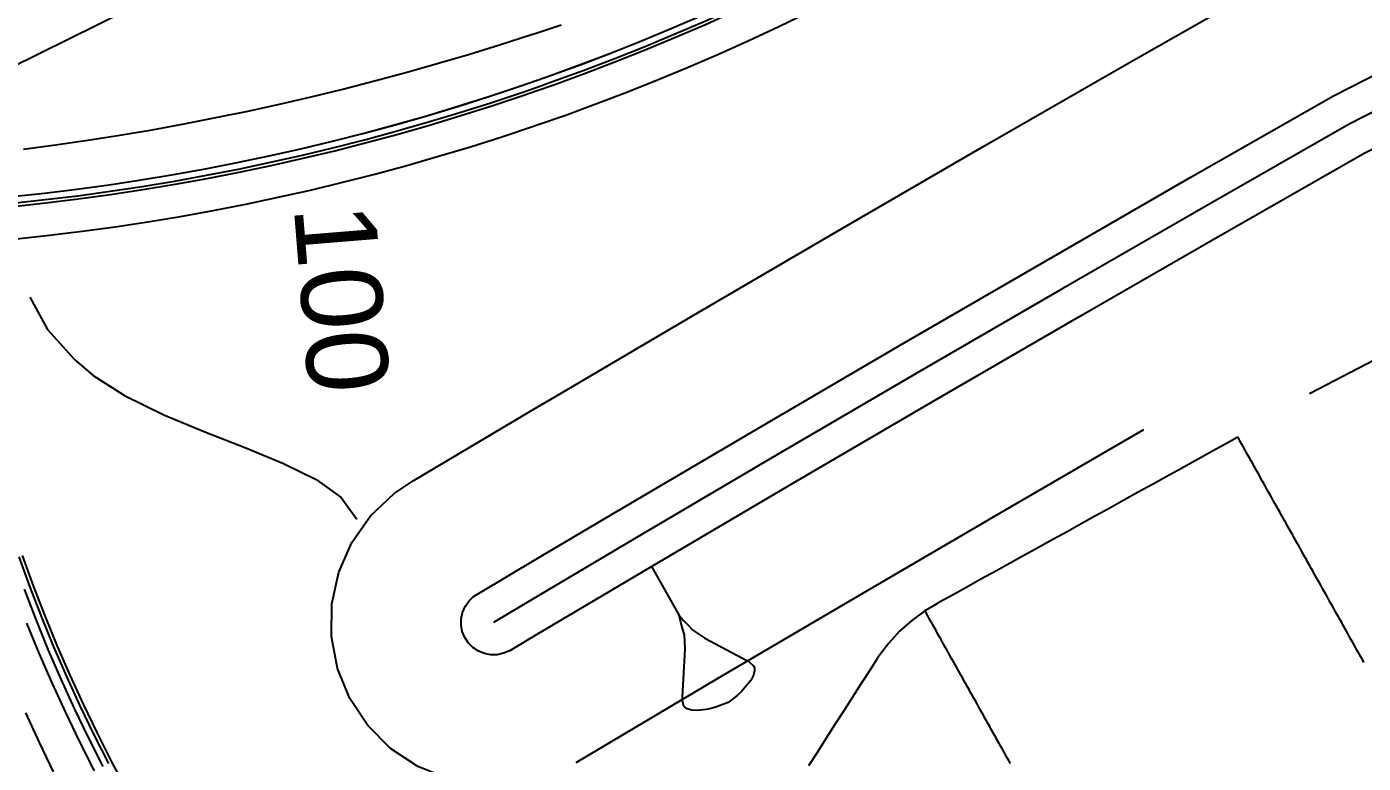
# Model space of a CAD drawing. Extents: x 387562 to 388546, y 804386 to 804945.
# Drawn here: x 387984.31 to 388025.39, y 804737.72 to 804760.35 of the extents above; entities that cross this region are included whole.
import ezdxf
from ezdxf.enums import TextEntityAlignment as Align

# ---------------------------------------------------------------- set-up
doc = ezdxf.new("R2010")
doc.units = 0
doc.layers.get('0').update_dxf_attribs({"linetype": 'CONTINUOUS'})
doc.styles.add('ARIAL', font='ARIAL.FON')

msp = doc.modelspace()

# ---------------------------------------------------------------- linework, layer by layer
at = {"color": 1}
for p, q in [((387996.1895, 804746.3987), (388000, 804748.6574)), ((387998.1611, 804742.9183), (388000, 804744.0084))]:
    msp.add_line(p, q, dxfattribs=at)
at = {"color": 7}
for p, q in [((388003.5084, 804743.7638), (388004.3585, 804742.2561)), ((388000, 804742.8462), (387998.654, 804742.0482)), ((388004.3585, 804742.2561), (388004.4987, 804742.1081)), ((388004.4125, 804742.0596), (388004.3585, 804742.2561)), ((388004.4987, 804742.1081), (388004.6389, 804741.9601)), ((388004.4666, 804741.863), (388004.4125, 804742.0596)), ((388004.5207, 804741.6664), (388004.4666, 804741.863)), ((388004.6389, 804741.9601), (388004.7791, 804741.8121)), ((388004.7791, 804741.8121), (388005.1457, 804741.5647)), ((387999.1469, 804741.1781), (388000, 804741.6839)), ((388004.5427, 804741.2246), (388004.5207, 804741.6664)), ((388005.1457, 804741.5647), (388006.4421, 804740.8764)), ((388004.4607, 804739.7592), (388004.5427, 804741.2246)), ((388006.4421, 804740.8764), (388006.5338, 804740.8145)), ((388006.5338, 804740.8145), (388006.6497, 804740.7096)), ((388006.6607, 804740.4887), (388006.6419, 804740.4214)), ((388006.6497, 804740.7096), (388006.674, 804740.6665)), ((388006.6795, 804740.5561), (388006.6607, 804740.4887)), ((388006.674, 804740.6665), (388006.6795, 804740.5561)), ((388006.3945, 804740.0548), (388006.2895, 804739.9388)), ((388006.5613, 804740.2624), (388006.3945, 804740.0548)), ((388006.6419, 804740.4214), (388006.5613, 804740.2624)), ((388004.4662, 804739.6487), (388004.4607, 804739.7592)), ((388004.496, 804739.4952), (388004.4662, 804739.6487)), ((388006.1415, 804739.7986), (388005.8643, 804739.5855)), ((388006.2895, 804739.9388), (388006.1415, 804739.7986)), ((388004.5203, 804739.4521), (388004.496, 804739.4952)), ((388004.6119, 804739.3903), (388004.5203, 804739.4521)), ((388004.6793, 804739.3715), (388004.6119, 804739.3903)), ((388004.7466, 804739.3527), (388004.6793, 804739.3715)), ((388004.9244, 804739.3394), (388004.7466, 804739.3527)), ((388005.1884, 804739.3747), (388004.9244, 804739.3394)), ((388005.3419, 804739.4045), (388005.1884, 804739.3747)), ((388005.5385, 804739.4586), (388005.3419, 804739.4045)), ((388005.8643, 804739.5855), (388005.5385, 804739.4586))]:
    msp.add_line(p, q, dxfattribs=at)
at = {"color": 1, "linetype": 'CONTINUOUS'}
for points in [[(388000, 804748.6574), (388000.5615, 804748.9902), (388004.9418, 804751.5676), (388009.3305, 804754.1309), (388013.7276, 804756.68), (388018.1329, 804759.215), (388022.5464, 804761.7357), (388027.0756, 804764.0461), (388031.6121, 804766.3418), (388036.1559, 804768.6227), (388040.7069, 804770.8889), (388045.2652, 804773.1403), (388049.8305, 804775.3769), (388054.4836, 804777.4471), (388059.1431, 804779.5022), (388063.809, 804781.542), (388068.4812, 804783.5667), (388073.1597, 804785.5761), (388077.8444, 804787.5702), (388082.5352, 804789.549), (388087.232, 804791.5125), (388092.0391, 804793.2574), (388096.8514, 804794.9866), (388100, 804796.1064)], [(388000, 804744.0084), (388002.5261, 804745.5059), (388006.8995, 804748.0794), (388011.2812, 804750.6388), (388015.6712, 804753.184), (388020.0695, 804755.7151), (388024.4761, 804758.232), (388028.9982, 804760.5385), (388033.5278, 804762.8303), (388038.0645, 804765.1074), (388042.6085, 804767.3698), (388047.1597, 804769.6174), (388051.718, 804771.8502), (388056.3641, 804773.9167), (388061.0165, 804775.968), (388065.6753, 804778.0041), (388070.3405, 804780.025), (388075.0118, 804782.0307), (388079.6894, 804784.0211), (388084.3731, 804785.9963), (388089.0629, 804787.9561), (388093.8058, 804789.8086), (388098.5544, 804791.6456), (388100, 804792.1994)], [(388000, 804758.712), (388000.405, 804758.8533), (388001.3444, 804759.196), (388002.2789, 804759.5522), (388003.2081, 804759.9217), (388004.132, 804760.3044), (388005.0503, 804760.7002), (388005.9629, 804761.1092), (388006.8695, 804761.5311), (388007.77, 804761.9659), (388008.8602, 804762.502), (388013.3471, 804764.7083), (388017.834, 804766.9146), (388019.7855, 804767.8742), (388020.5993, 804768.2736), (388022.2899, 804769.0984), (388026.7361, 804771.2359), (388031.2, 804773.3363), (388035.6812, 804775.3994), (388040.1794, 804777.425), (388044.6944, 804779.4132)], [(388000, 804757.3353), (388000.8419, 804757.6289), (388001.7987, 804757.978), (388002.7505, 804758.3408), (388003.697, 804758.7171), (388004.6381, 804759.1069), (388005.5734, 804759.5101), (388006.5029, 804759.9267), (388007.4264, 804760.3564), (388008.3391, 804760.7971), (388009.4338, 804761.3354), (388013.9207, 804763.5417), (388018.4076, 804765.748), (388020.3585, 804766.7073), (388021.1712, 804767.1062), (388022.8581, 804767.9291), (388027.2945, 804770.0619), (388031.7486, 804772.1577), (388036.2199, 804774.2162), (388040.7488, 804776.1466), (388045.2928, 804778.0388)], [(387983.86, 804755.1311), (387984.8543, 804755.2379), (387985.847, 804755.3589), (387986.8378, 804755.4941), (387987.8266, 804755.6434), (387988.8132, 804755.8068), (387989.7973, 804755.9843), (387990.7788, 804756.1758), (387991.7574, 804756.3813), (387992.7331, 804756.6008), (387993.7054, 804756.8342), (387994.6744, 804757.0815), (387995.6397, 804757.3426), (387996.6012, 804757.6174), (387997.5587, 804757.906), (387998.5119, 804758.2082), (387999.4608, 804758.524), (388000, 804758.712)], [(387981.96, 804753.6635), (387982.9754, 804753.7433), (387983.9896, 804753.8376), (387985.0024, 804753.9464), (387986.0135, 804754.0696), (387987.0227, 804754.2073), (387988.0299, 804754.3594), (387989.0347, 804754.5258), (387990.0372, 804754.7066), (387991.0369, 804754.9017), (387992.0337, 804755.111), (387993.0274, 804755.3346), (387994.0179, 804755.5723), (387995.0048, 804755.8242), (387995.9881, 804756.0901), (387996.9674, 804756.3701), (387997.9427, 804756.664), (387998.9136, 804756.9718), (387999.8801, 804757.2935), (388000, 804757.3353)], [(387984.2218, 804743.0664), (387984.5804, 804742.1394), (387984.9575, 804741.2197), (387985.3529, 804740.3077), (387985.7665, 804739.4039), (387986.198, 804738.5084), (387986.6474, 804737.6218)], [(387999.147, 804741.178), (387998.9643, 804741.0974), (387998.7693, 804741.0547), (387998.5696, 804741.0516), (387998.3734, 804741.0882), (387998.1883, 804741.1631), (387998.0218, 804741.2732), (387997.8804, 804741.4143), (387997.77, 804741.5806), (387997.6947, 804741.7656), (387997.6577, 804741.9618), (387997.6605, 804742.1614), (387997.7028, 804742.3565), (387997.783, 804742.5394), (387997.898, 804742.7026), (387998.0431, 804742.8397), (387998.161, 804742.918)]]:
    msp.add_lwpolyline(points, dxfattribs=at)
at = {"color": 7, "linetype": 'CONTINUOUS'}
for points in [[(388000, 804741.6839), (388003.5084, 804743.7638), (388007.8783, 804746.3353), (388012.2565, 804748.8927), (388016.6431, 804751.436), (388021.0379, 804753.9652), (388025.4409, 804756.4801), (388029.9596, 804758.7847), (388034.4856, 804761.0746), (388039.0188, 804763.3498), (388043.5593, 804765.6102), (388048.107, 804767.856), (388052.6617, 804770.0869), (388057.3043, 804772.1515), (388061.9532, 804774.2009), (388066.6085, 804776.2351), (388071.2701, 804778.2542), (388075.9379, 804780.258), (388080.6119, 804782.2466), (388085.2921, 804784.2199), (388089.9783, 804786.1779), (388094.7177, 804788.0286), (388099.4627, 804789.8637), (388100, 804790.0695)], [(388023.7412, 804749.0799), (388028.2293, 804751.4172), (388032.6369, 804753.9003), (388037.0526, 804756.3692), (388041.4762, 804758.8239), (388045.9078, 804761.2642), (388050.3473, 804763.6902), (388054.7946, 804766.1018), (388059.3986, 804768.2195), (388064.0092, 804770.3221), (388068.6264, 804772.4098), (388073.2502, 804774.4823), (388077.8803, 804776.5398), (388082.5169, 804778.5822), (388087.1599, 804780.6094), (388091.8091, 804782.6215), (388096.4844, 804784.5798), (388100, 804786.0389)], [(388000, 804758.5002), (388000.4722, 804758.6649), (388001.4143, 804759.0087), (388002.3514, 804759.3658), (388003.2833, 804759.7364), (388004.2098, 804760.1201), (388005.1308, 804760.5171), (388006.046, 804760.9272), (388006.9552, 804761.3504), (388007.8576, 804761.7861), (388008.9484, 804762.3225), (388013.4353, 804764.5288), (388017.9222, 804766.7351), (388019.8736, 804767.6947), (388020.6873, 804768.094), (388022.3773, 804768.9185), (388026.822, 804771.0553), (388031.2844, 804773.1549), (388035.7641, 804775.2173), (388040.2608, 804777.2423), (388044.7742, 804779.2298)], [(388000, 804758.3943), (388000.5058, 804758.5707), (388001.4493, 804758.915), (388002.3877, 804759.2726), (388003.3209, 804759.6437), (388004.2488, 804760.028), (388005.171, 804760.4256), (388006.0875, 804760.8363), (388006.998, 804761.26), (388007.9013, 804761.6962), (388008.9925, 804762.2328), (388013.4794, 804764.4391), (388017.9663, 804766.6454), (388019.9177, 804767.6049), (388020.7313, 804768.0042), (388022.421, 804768.8285), (388026.865, 804770.965), (388031.3266, 804773.0643), (388035.8055, 804775.1263), (388040.3015, 804777.151), (388044.8141, 804779.1381)], [(388052.1899, 804770.9686), (388047.6333, 804768.7367), (388043.0839, 804766.49), (388038.5417, 804764.2286), (388034.0067, 804761.9525), (388029.4789, 804759.6616), (388024.9585, 804757.3561), (388020.5537, 804754.8401), (388016.1572, 804752.31), (388011.7689, 804749.7658), (388007.3889, 804747.2074), (388003.0172, 804744.6348), (388000, 804742.8462)], [(388000, 804760.1697), (388000.7377, 804760.4155)], [(387984.2037, 804756.5862), (387985.1948, 804756.7193), (387986.1843, 804756.864), (387987.172, 804757.0204), (387988.1578, 804757.1883), (387989.1415, 804757.3679), (387990.1231, 804757.559), (387991.1023, 804757.7616), (387992.0791, 804757.9758), (387993.0533, 804758.2014), (387994.0248, 804758.4385), (387994.9934, 804758.687), (387995.9591, 804758.9469), (387996.9216, 804759.2181), (387997.8808, 804759.5006), (387998.8367, 804759.7944), (387999.789, 804760.0994), (388000, 804760.1697)], [(387983.88, 804754.9321), (387984.8771, 804755.0392), (387985.8726, 804755.1606), (387986.8662, 804755.2961), (387987.8579, 804755.4458), (387988.8473, 804755.6097), (387989.8342, 804755.7877), (387990.8185, 804755.9798), (387991.7999, 804756.1859), (387992.7784, 804756.406), (387993.7535, 804756.6401), (387994.7252, 804756.888), (387995.6933, 804757.1499), (387996.6576, 804757.4255), (387997.6178, 804757.7149), (387998.5737, 804758.018), (387999.5253, 804758.3347), (388000, 804758.5002)], [(387983.8899, 804754.8326), (387984.8885, 804754.9399), (387985.8854, 804755.0614), (387986.8805, 804755.1971), (387987.8735, 804755.3471), (387988.8643, 804755.5112), (387989.8526, 804755.6894), (387990.8383, 804755.8818), (387991.8212, 804756.0882), (387992.801, 804756.3086), (387993.7776, 804756.543), (387994.7507, 804756.7913), (387995.7201, 804757.0535), (387996.6857, 804757.3296), (387997.6473, 804757.6194), (387998.6046, 804757.9229), (387999.5575, 804758.24), (388000, 804758.3943)], [(387984.061, 804744.0636), (387984.3997, 804743.1332), (387984.7569, 804742.2097), (387985.1326, 804741.2935), (387985.5265, 804740.385), (387985.9384, 804739.4846), (387986.3683, 804738.5926), (387986.816, 804737.7094)], [(387984.1647, 804744.1002), (387984.5027, 804743.1718), (387984.8591, 804742.2504), (387985.2339, 804741.3363), (387985.6269, 804740.4298), (387986.038, 804739.5314), (387986.4669, 804738.6414), (387986.9136, 804737.7601), (387987.3778, 804736.888)], [(387984.2716, 804739.2682), (387984.6877, 804738.3589), (387985.1219, 804737.4581)]]:
    msp.add_lwpolyline(points, dxfattribs=at)
at = {"color": 3, "linetype": 'CONTINUOUS'}
msp.add_lwpolyline([(387947, 804741), (387951.4869, 804743.2063), (387955.9738, 804745.4126), (387960.4607, 804747.6189), (387964.9476, 804749.8252), (387969.4345, 804752.0315), (387973.9214, 804754.2378), (387978.4083, 804756.4441), (387982.8952, 804758.6504), (387987.3821, 804760.8567), (387991.869, 804763.063), (387996.3559, 804765.2693), (388000, 804767.0612)], dxfattribs=at)
at = {"color": 2, "linetype": 'CONTINUOUS'}
for points in [[(388000, 804758.7131), (388000.4047, 804758.8542), (388001.3441, 804759.197), (388002.2785, 804759.5531), (388003.2077, 804759.9226), (388004.1316, 804760.3053), (388005.0499, 804760.7011)], [(387983.8599, 804755.1321), (387984.8542, 804755.2389), (387985.8468, 804755.3599), (387986.8377, 804755.4951), (387987.8264, 804755.6444), (387988.813, 804755.8078), (387989.7971, 804755.9852), (387990.7786, 804756.1768), (387991.7572, 804756.3823), (387992.7328, 804756.6018), (387993.7052, 804756.8352), (387994.6741, 804757.0824), (387995.6395, 804757.3435), (387996.6009, 804757.6184), (387997.5584, 804757.9069), (387998.5116, 804758.2091), (387999.4604, 804758.5249), (388000, 804758.7131)], [(387984.3017, 804742.0283), (387984.6811, 804741.1031), (387985.0789, 804740.1856), (387985.4949, 804739.2763), (387985.9291, 804738.3755), (387986.3812, 804737.4835)]]:
    msp.add_lwpolyline(points, dxfattribs=at)
at = {"color": 252, "linetype": 'CONTINUOUS'}
for points in [[(387984.4047, 804752.0439), (387984.9446, 804751.0462), (387985.7873, 804750.1123), (387986.3479, 804749.6367), (387987.3119, 804749.0186), (387988.5185, 804748.4295), (387989.7853, 804747.9006), (387991.0367, 804747.4112), (387992.1989, 804746.9342), (387993.2005, 804746.4369), (387993.9723, 804745.8809), (387994.448, 804745.2223)], [(388001.1923, 804737.7406), (388005.5426, 804740.3197), (388009.9014, 804742.8846), (388014.2685, 804745.4355), (388018.6438, 804747.9724)], [(388021.5354, 804747.7397), (388021.0979, 804747.4977), (388020.6603, 804747.2557), (388020.2228, 804747.0137), (388019.7853, 804746.7716), (388019.3478, 804746.5296), (388018.9103, 804746.2876), (388018.4727, 804746.0455), (388018.0352, 804745.8035), (388017.5977, 804745.5615), (388017.1602, 804745.3195), (388016.7227, 804745.0774), (388016.2852, 804744.8354), (388015.8476, 804744.5934), (388015.4101, 804744.3513), (388014.9726, 804744.1093), (388014.5351, 804743.8673), (388014.0976, 804743.6253), (388013.66, 804743.3832), (388013.2225, 804743.1412), (388012.785, 804742.8992), (388012.3475, 804742.6572), (388012.2289, 804742.5915), (388011.9167, 804742.4037), (388011.5123, 804742.11), (388011.1393, 804741.7773), (388010.8013, 804741.4091), (388010.5018, 804741.009), (388010.4418, 804740.9178), (388010.2306, 804740.589), (388009.9605, 804740.1682), (388009.6903, 804739.7475), (388009.4202, 804739.3267), (388009.15, 804738.906), (388008.8799, 804738.4853), (388008.6097, 804738.0645), (388008.3396, 804737.6438)], [(388025.4108, 804740.8185), (388025.3619, 804740.9057), (388025.3131, 804740.993), (388025.2642, 804741.0802), (388025.2154, 804741.1675), (388025.1665, 804741.2548), (388025.1176, 804741.342), (388025.0688, 804741.4293), (388025.0199, 804741.5165), (388024.9711, 804741.6038), (388024.9222, 804741.6911), (388024.8733, 804741.7783), (388024.8245, 804741.8656), (388024.7756, 804741.9528), (388024.7268, 804742.0401), (388024.6779, 804742.1274), (388024.6291, 804742.2146), (388024.5802, 804742.3019), (388024.5313, 804742.3891), (388024.4825, 804742.4764), (388024.4336, 804742.5637), (388024.3848, 804742.6509), (388024.3359, 804742.7382), (388024.287, 804742.8254), (388024.2382, 804742.9127), (388024.1893, 804743), (388024.1405, 804743.0872), (388024.0916, 804743.1745), (388024.0427, 804743.2617), (388023.9939, 804743.349), (388023.945, 804743.4363), (388023.8962, 804743.5235), (388023.8473, 804743.6108), (388023.7984, 804743.698), (388023.7496, 804743.7853), (388023.7007, 804743.8726), (388023.6519, 804743.9598), (388023.603, 804744.0471), (388023.5541, 804744.1344), (388023.5053, 804744.2216), (388023.4564, 804744.3089), (388023.4076, 804744.3961), (388023.3587, 804744.4834), (388023.3098, 804744.5707), (388023.261, 804744.6579), (388023.2121, 804744.7452), (388023.1633, 804744.8324), (388023.1144, 804744.9197), (388023.0655, 804745.007), (388023.0167, 804745.0942), (388022.9678, 804745.1815), (388022.919, 804745.2687), (388022.8701, 804745.356), (388022.8212, 804745.4433), (388022.7724, 804745.5305), (388022.7235, 804745.6178), (388022.6747, 804745.705), (388022.6258, 804745.7923), (388022.5769, 804745.8796), (388022.5281, 804745.9668), (388022.4792, 804746.0541), (388022.4304, 804746.1413), (388022.3815, 804746.2286), (388022.3326, 804746.3159), (388022.2838, 804746.4031), (388022.2349, 804746.4904), (388022.1861, 804746.5776), (388022.1372, 804746.6649), (388022.0884, 804746.7522), (388022.0395, 804746.8394), (388021.9906, 804746.9267), (388021.9418, 804747.0139), (388021.8929, 804747.1012), (388021.8441, 804747.1885), (388021.7952, 804747.2757), (388021.7463, 804747.363), (388021.6975, 804747.4502), (388021.6486, 804747.5375), (388021.5998, 804747.6248), (388021.5509, 804747.712), (388021.5354, 804747.7397)], [(388000, 804737.2498), (387999.2305, 804737.0813), (387998.2322, 804737.0658), (387997.2508, 804737.2489), (387996.3254, 804737.6233), (387995.4928, 804738.1742), (387994.7862, 804738.8794), (387994.2338, 804739.711), (387993.8576, 804740.6358), (387993.6726, 804741.6168), (387993.6863, 804742.6151), (387993.8979, 804743.5907), (387994.2992, 804744.5048), (387994.8741, 804745.321), (387995.5997, 804746.0067), (387996.1889, 804746.3981)], [(388014.5428, 804737.7132), (388014.4939, 804737.8005), (388014.4451, 804737.8877), (388014.3962, 804737.975), (388014.3474, 804738.0623), (388014.2985, 804738.1495), (388014.2497, 804738.2368), (388014.2008, 804738.324), (388014.1519, 804738.4113), (388014.1031, 804738.4986), (388014.0542, 804738.5858), (388014.0054, 804738.6731), (388013.9565, 804738.7604), (388013.9077, 804738.8476), (388013.8588, 804738.9349), (388013.8099, 804739.0221), (388013.7611, 804739.1094), (388013.7122, 804739.1967), (388013.6634, 804739.2839), (388013.6145, 804739.3712), (388013.5657, 804739.4585), (388013.5168, 804739.5457), (388013.4679, 804739.633), (388013.4191, 804739.7202), (388013.3702, 804739.8075), (388013.3214, 804739.8948), (388013.2725, 804739.982), (388013.2237, 804740.0693), (388013.1748, 804740.1565), (388013.126, 804740.2438), (388013.0771, 804740.3311), (388013.0282, 804740.4183), (388012.9794, 804740.5056), (388012.9305, 804740.5929), (388012.8817, 804740.6801), (388012.8328, 804740.7674), (388012.784, 804740.8546), (388012.7351, 804740.9419), (388012.6862, 804741.0292), (388012.6374, 804741.1164), (388012.5885, 804741.2037), (388012.5397, 804741.2909), (388012.4908, 804741.3782), (388012.442, 804741.4655), (388012.3931, 804741.5527), (388012.3442, 804741.64), (388012.2954, 804741.7273), (388012.2465, 804741.8145), (388012.1977, 804741.9018), (388012.1488, 804741.989), (388012.1, 804742.0763), (388012.0511, 804742.1636), (388012.0022, 804742.2508), (388011.9534, 804742.3381), (388011.9167, 804742.4037)]]:
    msp.add_lwpolyline(points, dxfattribs=at)

# ---------------------------------------------------------------- texts
at = {"color": 2, "style": 'ARIAL'}
msp.add_text('100', height=2.5, rotation=274.676, dxfattribs=at).set_placement((387995.0038, 804755.016), align=Align.TOP_LEFT)

doc.saveas('drawing.dxf')
